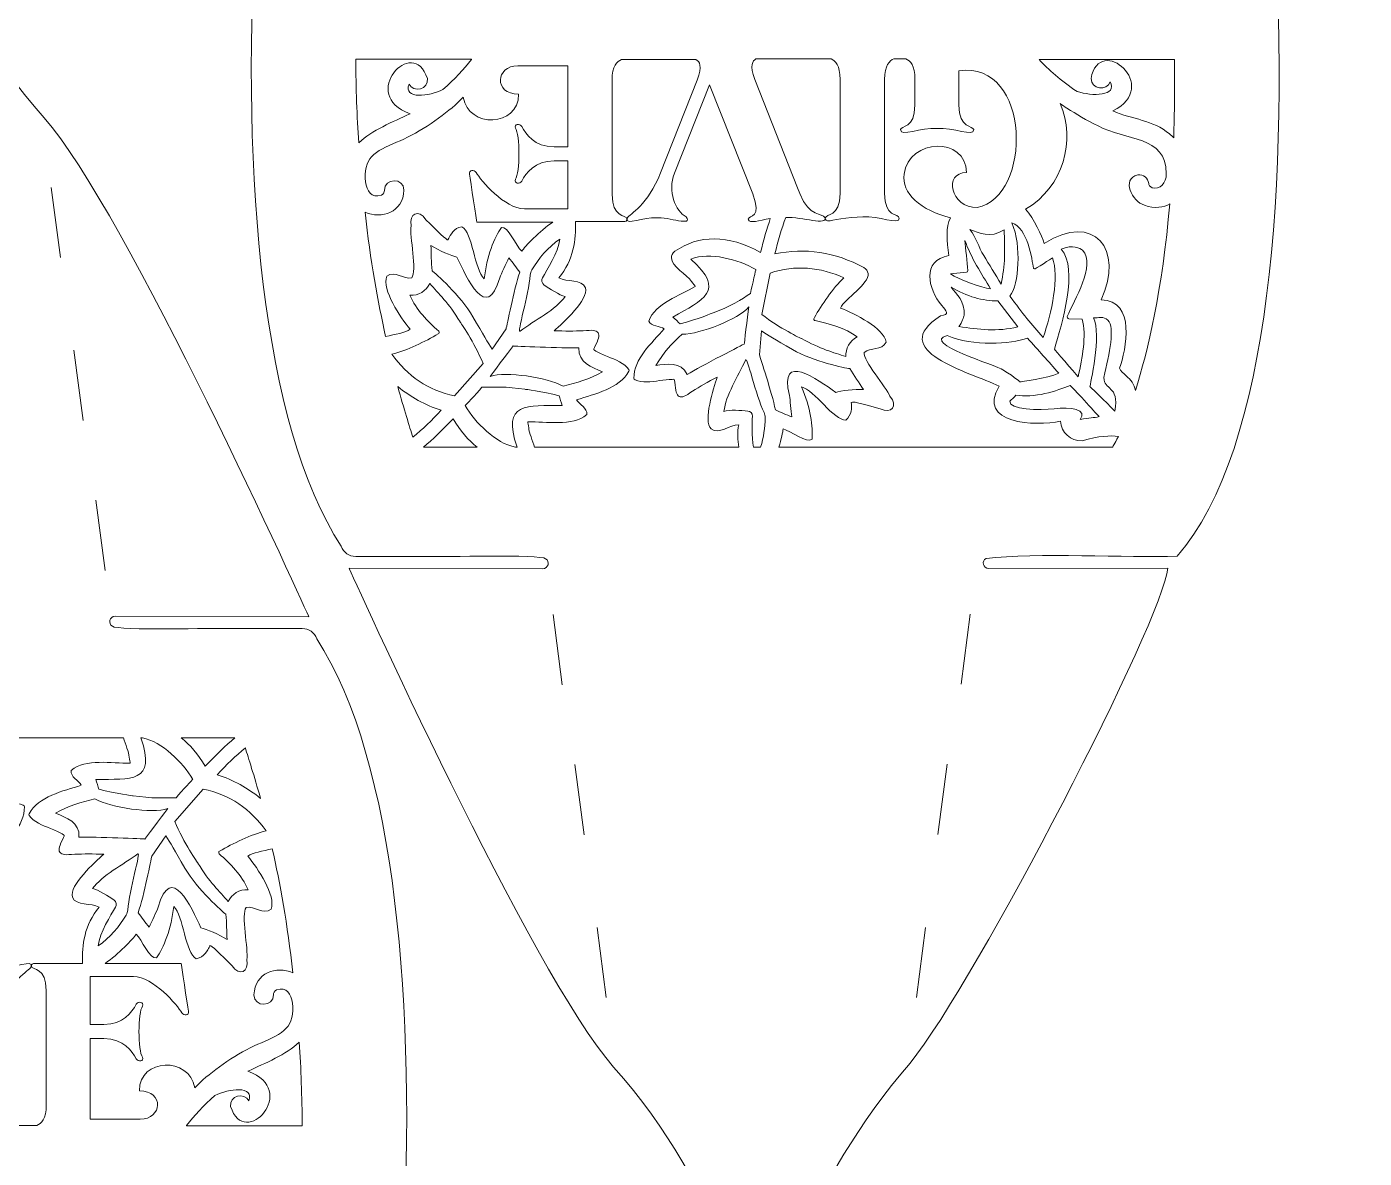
# Model space of a CAD drawing. Header units: inches. Extents: x -0.2 to 23, y 0 to 27.3.
# Drawn here: x 5.403 to 10.169, y 11.992 to 16.024 of the extents above; entities that cross this region are included whole.
import ezdxf

# ---------------------------------------------------------------- set-up
doc = ezdxf.new("R2010")
doc.units = ezdxf.units.IN
doc.header["$MEASUREMENT"] = 0
doc.layers.add('Paper Pumpkin Give Thanks', color=7, linetype='Continuous', lineweight=0)

msp = doc.modelspace()

# ---------------------------------------------------------------- linework, layer by layer
at = {"layer": 'Paper Pumpkin Give Thanks'}
for points, knots in [([(6.5236, 14.1722), (6.5319, 14.15), (6.5514, 14.1361), (6.575, 14.1361), (6.575, 14.1361), (6.8444, 14.1361), (6.8444, 14.1361), (6.8708, 14.1333), (7.2389, 14.1444), (7.2514, 14.1278), (7.2694, 14.1194), (7.2611, 14.0917), (7.2417, 14.0917), (7.2417, 14.0917), (6.5514, 14.0944), (6.5514, 14.0944), (6.5514, 14.0944), (7.2042, 12.6444), (7.4944, 12.3167), (7.8931, 11.8694), (7.9708, 11.3875), (8.0083, 11.3875), (8.0444, 11.3875), (8.1806, 11.9097), (8.5514, 12.3306), (8.7944, 12.6361), (9.4514, 13.9097), (9.4694, 14.0944), (9.4694, 14.0944), (8.8306, 14.0931), (8.8306, 14.0931), (8.8111, 14.0931), (8.8042, 14.1208), (8.8222, 14.1292), (8.9972, 14.15), (9.3278, 14.1306), (9.5028, 14.1375), (10.1694, 14.8944), (9.775, 17.9736), (9.4528, 18.5153), (9.4361, 18.5486), (9.4028, 18.5708), (9.3667, 18.5708), (9.3667, 18.5708), (8.8111, 18.5708), (8.8111, 18.5708), (8.7861, 18.5708), (8.7722, 18.5833), (8.7639, 18.6), (8.7542, 18.6236), (9.0375, 18.6139), (9.0389, 18.6375), (9.0292, 18.7806), (9.0903, 19.1625), (8.8667, 19.1583), (8.8667, 19.1583), (7.2208, 19.1583), (7.2208, 19.1583), (6.9806, 19.1597), (7.0597, 18.7903), (7.0444, 18.6264), (7.0444, 18.6153), (7.3194, 18.6042), (7.3139, 18.5958), (7.3042, 18.5806), (7.2875, 18.5694), (7.2681, 18.5694), (7.2681, 18.5694), (6.7111, 18.5694), (6.7111, 18.5694), (6.6681, 18.5694), (6.6278, 18.5431), (6.6111, 18.5014), (6.2431, 17.7097), (5.9556, 15.0444), (6.5236, 14.1722)], [0, 0, 0, 0, 1, 1, 1, 2, 2, 2, 3, 3, 3, 4, 4, 4, 5, 5, 5, 6, 6, 6, 7, 7, 7, 8, 8, 8, 9, 9, 9, 10, 10, 10, 11, 11, 11, 12, 12, 12, 13, 13, 13, 14, 14, 14, 15, 15, 15, 16, 16, 16, 17, 17, 17, 18, 18, 18, 19, 19, 19, 20, 20, 20, 21, 21, 21, 22, 22, 22, 23, 23, 23, 24, 24, 24, 25, 25, 25, 25]), ([(6.4361, 13.8431), (6.4278, 13.8653), (6.4083, 13.8792), (6.3847, 13.8792), (6.3847, 13.8792), (6.1153, 13.8792), (6.1153, 13.8792), (6.0889, 13.8819), (5.7208, 13.8708), (5.7083, 13.8875), (5.6903, 13.8958), (5.6986, 13.9236), (5.7181, 13.9236), (5.7181, 13.9236), (6.4083, 13.9208), (6.4083, 13.9208), (6.4083, 13.9208), (5.7556, 15.3708), (5.4653, 15.6986), (5.0667, 16.1458), (4.9889, 16.6278), (4.9514, 16.6278), (4.9153, 16.6278), (4.7792, 16.1056), (4.4083, 15.6847), (4.1653, 15.3792), (3.5083, 14.1056), (3.4903, 13.9208), (3.4903, 13.9208), (4.1292, 13.9222), (4.1292, 13.9222), (4.1486, 13.9222), (4.1556, 13.8944), (4.1375, 13.8861), (3.9625, 13.8653), (3.6319, 13.8847), (3.4569, 13.8778), (2.7903, 13.1208), (3.1847, 10.0417), (3.5069, 9.5), (3.5236, 9.4667), (3.5569, 9.4444), (3.5931, 9.4444), (3.5931, 9.4444), (4.1486, 9.4444), (4.1486, 9.4444), (4.1736, 9.4444), (4.1875, 9.4319), (4.1958, 9.4153), (4.2056, 9.3917), (3.9222, 9.4014), (3.9208, 9.3778), (3.9306, 9.2347), (3.8694, 8.8528), (4.0931, 8.8569), (4.0931, 8.8569), (5.7375, 8.8569), (5.7375, 8.8569), (5.9778, 8.8556), (5.8986, 9.225), (5.9139, 9.3889), (5.9139, 9.4), (5.6389, 9.4111), (5.6444, 9.4194), (5.6542, 9.4347), (5.6708, 9.4458), (5.6903, 9.4458), (5.6903, 9.4458), (6.25, 9.4458), (6.25, 9.4458), (6.2931, 9.4458), (6.3333, 9.4722), (6.35, 9.5139), (6.7167, 10.3056), (7.0042, 12.9708), (6.4361, 13.8431)], [0, 0, 0, 0, 1, 1, 1, 2, 2, 2, 3, 3, 3, 4, 4, 4, 5, 5, 5, 6, 6, 6, 7, 7, 7, 8, 8, 8, 9, 9, 9, 10, 10, 10, 11, 11, 11, 12, 12, 12, 13, 13, 13, 14, 14, 14, 15, 15, 15, 16, 16, 16, 17, 17, 17, 18, 18, 18, 19, 19, 19, 20, 20, 20, 21, 21, 21, 22, 22, 22, 23, 23, 23, 24, 24, 24, 25, 25, 25, 25]), ([(6.9875, 15.9069), (6.9611, 15.8736), (6.9278, 15.8361), (6.8861, 15.8), (6.8375, 15.775), (6.7444, 15.7639), (6.7653, 15.8194), (6.7806, 15.7861), (6.8361, 15.8014), (6.8306, 15.8389), (6.7806, 15.9972), (6.5819, 15.7778), (6.7694, 15.7139), (6.7056, 15.6833), (6.6333, 15.6556), (6.5861, 15.6097), (6.5792, 15.7042), (6.5764, 15.8042), (6.575, 15.9083), (6.575, 15.9083), (6.9875, 15.9083), (6.9875, 15.9083), (6.9875, 15.9083), (6.9875, 15.9069), (6.9875, 15.9069)], [0, 0, 0, 0, 1, 1, 1, 2, 2, 2, 3, 3, 3, 4, 4, 4, 5, 5, 5, 6, 6, 6, 7, 7, 7, 8, 8, 8, 8]), ([(9.4931, 15.9069), (9.4944, 15.8083), (9.4931, 15.7153), (9.4903, 15.6278), (9.4861, 15.6333), (9.4806, 15.6375), (9.475, 15.6417), (9.4167, 15.6917), (9.3431, 15.6931), (9.2736, 15.7236), (9.45, 15.8111), (9.225, 16.0028), (9.1958, 15.8389), (9.1958, 15.8014), (9.2528, 15.7931), (9.2639, 15.8278), (9.2917, 15.7764), (9.1986, 15.775), (9.1458, 15.7931), (9.0875, 15.8319), (9.0431, 15.8708), (9.0111, 15.9069), (9.0111, 15.9069), (9.4931, 15.9069), (9.4931, 15.9069), (9.4931, 15.9069), (9.4931, 15.9069), (9.4931, 15.9069)], [0, 0, 0, 0, 1, 1, 1, 2, 2, 2, 3, 3, 3, 4, 4, 4, 5, 5, 5, 6, 6, 6, 7, 7, 7, 8, 8, 8, 9, 9, 9, 9]), ([(6.6083, 15.3625), (6.6667, 15.3375), (6.7444, 15.3611), (6.7472, 15.4417), (6.7472, 15.4861), (6.6764, 15.4861), (6.6778, 15.4403), (6.6778, 15.4361), (6.6736, 15.4278), (6.6667, 15.4236), (6.5958, 15.4), (6.5972, 15.5292), (6.6319, 15.5597), (6.6528, 15.5833), (6.6833, 15.5958), (6.7208, 15.6125), (6.7875, 15.6375), (6.875, 15.6958), (6.9292, 15.7444), (6.9389, 15.7542), (6.9486, 15.7625), (6.9583, 15.7722), (6.9764, 15.6611), (7.1556, 15.6653), (7.1556, 15.7833), (7.0653, 15.7833), (7.0736, 15.8847), (7.1528, 15.8847), (7.1528, 15.8847), (7.3306, 15.8847), (7.3306, 15.8847), (7.3306, 15.8847), (7.3306, 15.5958), (7.3306, 15.5958), (7.3306, 15.5958), (7.2819, 15.5958), (7.2819, 15.5958), (7.2111, 15.5958), (7.1819, 15.6417), (7.1667, 15.6681), (7.1597, 15.6806), (7.1389, 15.6764), (7.1444, 15.6625), (7.1611, 15.6403), (7.1611, 15.5014), (7.1444, 15.4806), (7.1375, 15.4639), (7.1611, 15.4625), (7.1667, 15.4736), (7.1833, 15.5014), (7.2125, 15.5458), (7.2819, 15.5458), (7.2819, 15.5458), (7.3306, 15.5458), (7.3306, 15.5458), (7.3306, 15.5458), (7.3306, 15.375), (7.3306, 15.375), (7.3306, 15.375), (7.1764, 15.375), (7.1764, 15.375), (7.1056, 15.375), (7.0208, 15.4764), (7.0042, 15.5042), (6.9972, 15.5167), (6.9778, 15.5125), (6.9806, 15.4986), (6.9847, 15.4736), (7.0069, 15.3278), (7.0069, 15.3278), (7.0069, 15.3278), (7.2778, 15.3278), (7.2778, 15.3278), (7.2306, 15.2958), (7.1778, 15.2403), (7.1667, 15.2236), (7.1472, 15.2417), (7.1181, 15.3153), (7.0944, 15.3083), (7.0694, 15.2736), (7.0417, 15.2042), (7.0333, 15.125), (6.9972, 15.1583), (6.9931, 15.2903), (6.9528, 15.3111), (6.925, 15.3069), (6.9111, 15.2792), (6.9069, 15.2708), (6.9056, 15.2681), (6.9042, 15.2653), (6.9042, 15.2639), (6.9, 15.2625), (6.8667, 15.2944), (6.825, 15.3361), (6.8, 15.375), (6.7639, 15.3583), (6.7722, 15.3139), (6.7667, 15.2792), (6.7944, 15.1514), (6.775, 15.1292), (6.7458, 15.1208), (6.7153, 15.1569), (6.6861, 15.1347), (6.6681, 15.0861), (6.7333, 14.9889), (6.7694, 14.9458), (6.7528, 14.9333), (6.7153, 14.9278), (6.6819, 14.9194), (6.6542, 15.0431), (6.6278, 15.1903), (6.6083, 15.3625)], [0, 0, 0, 0, 1, 1, 1, 2, 2, 2, 3, 3, 3, 4, 4, 4, 5, 5, 5, 6, 6, 6, 7, 7, 7, 8, 8, 8, 9, 9, 9, 10, 10, 10, 11, 11, 11, 12, 12, 12, 13, 13, 13, 14, 14, 14, 15, 15, 15, 16, 16, 16, 17, 17, 17, 18, 18, 18, 19, 19, 19, 20, 20, 20, 21, 21, 21, 22, 22, 22, 23, 23, 23, 24, 24, 24, 25, 25, 25, 26, 26, 26, 27, 27, 27, 28, 28, 28, 29, 29, 29, 30, 30, 30, 31, 31, 31, 32, 32, 32, 33, 33, 33, 34, 34, 34, 35, 35, 35, 36, 36, 36, 37, 37, 37, 37]), ([(7.9403, 14.525), (7.9403, 14.525), (7.2125, 14.525), (7.2125, 14.525), (7.2056, 14.55), (7.1931, 14.5764), (7.1917, 14.5944), (7.1903, 14.6028), (7.1875, 14.6139), (7.1889, 14.6153), (7.2528, 14.6181), (7.3472, 14.5972), (7.3986, 14.6417), (7.4014, 14.6653), (7.3722, 14.6764), (7.3625, 14.6944), (7.4278, 14.7153), (7.5153, 14.7347), (7.5486, 14.7958), (7.55, 14.7986), (7.55, 14.8), (7.5486, 14.8028), (7.5319, 14.825), (7.5014, 14.8375), (7.4722, 14.8486), (7.4569, 14.8542), (7.4431, 14.8611), (7.4306, 14.8681), (7.4222, 14.8722), (7.4222, 14.8722), (7.4264, 14.8806), (7.4403, 14.9097), (7.4458, 14.9236), (7.4389, 14.9333), (7.4319, 14.9431), (7.4181, 14.9431), (7.3861, 14.9403), (7.3542, 14.9389), (7.3208, 14.9389), (7.2819, 14.9403), (7.3153, 14.9694), (7.4056, 15.0514), (7.3944, 15.0931), (7.3806, 15.1264), (7.3278, 15.1125), (7.2986, 15.1292), (7.3528, 15.1917), (7.3597, 15.2667), (7.3583, 15.3264), (7.3583, 15.3278), (7.3583, 15.3278), (7.3583, 15.3292), (7.3583, 15.3292), (7.5306, 15.3292), (7.5306, 15.3292), (7.5361, 15.3292), (7.5431, 15.3319), (7.5417, 15.3389), (7.5389, 15.3556), (7.4889, 15.3417), (7.4889, 15.4264), (7.4889, 15.4264), (7.4889, 15.8333), (7.4889, 15.8333), (7.4889, 15.8833), (7.5069, 15.9), (7.5222, 15.9069), (7.5222, 15.9069), (7.7875, 15.9069), (7.7875, 15.9069), (7.8, 15.9), (7.8125, 15.8847), (7.7917, 15.8333), (7.7917, 15.8333), (7.6611, 15.5028), (7.6611, 15.5028), (7.6167, 15.3875), (7.5514, 15.3569), (7.5431, 15.3417), (7.5333, 15.3125), (7.6056, 15.3472), (7.6458, 15.3431), (7.6903, 15.3458), (7.7792, 15.3111), (7.7528, 15.3458), (7.7139, 15.3681), (7.6861, 15.4375), (7.7111, 15.5014), (7.7111, 15.5014), (7.8361, 15.8167), (7.8361, 15.8167), (7.8361, 15.8167), (7.9903, 15.4278), (7.9903, 15.4278), (8.0236, 15.3417), (7.9778, 15.3528), (7.9736, 15.3375), (7.9792, 15.3208), (8.0111, 15.3333), (8.0528, 15.3403), (8.0403, 15.3042), (8.0292, 15.2639), (8.0181, 15.2194), (7.9014, 15.2847), (7.7972, 15.2819), (7.7125, 15.2236), (7.7042, 15.2167), (7.7, 15.2083), (7.7, 15.2), (7.7, 15.1694), (7.7569, 15.1403), (7.7722, 15.1153), (7.7778, 15.1083), (7.7847, 15.1014), (7.7847, 15.0986), (7.7319, 15.0653), (7.6417, 15.0375), (7.6194, 14.975), (7.6292, 14.9542), (7.6583, 14.9583), (7.675, 14.9472), (7.6306, 14.8972), (7.5653, 14.8389), (7.5667, 14.7708), (7.5667, 14.7681), (7.5681, 14.7667), (7.5708, 14.7653), (7.5958, 14.7542), (7.6278, 14.7583), (7.6583, 14.7625), (7.6736, 14.7653), (7.6889, 14.7667), (7.7028, 14.7667), (7.7111, 14.7681), (7.7111, 14.7681), (7.7125, 14.7569), (7.7153, 14.7264), (7.7181, 14.7111), (7.7278, 14.7056), (7.7375, 14.7014), (7.75, 14.7069), (7.775, 14.725), (7.8014, 14.7417), (7.8306, 14.7583), (7.8639, 14.775), (7.85, 14.7347), (7.8125, 14.6194), (7.8417, 14.5903), (7.8694, 14.5681), (7.9083, 14.6069), (7.9403, 14.6056), (7.9347, 14.5778), (7.9361, 14.55), (7.9403, 14.525)], [0, 0, 0, 0, 1, 1, 1, 2, 2, 2, 3, 3, 3, 4, 4, 4, 5, 5, 5, 6, 6, 6, 7, 7, 7, 8, 8, 8, 9, 9, 9, 10, 10, 10, 11, 11, 11, 12, 12, 12, 13, 13, 13, 14, 14, 14, 15, 15, 15, 16, 16, 16, 17, 17, 17, 18, 18, 18, 19, 19, 19, 20, 20, 20, 21, 21, 21, 22, 22, 22, 23, 23, 23, 24, 24, 24, 25, 25, 25, 26, 26, 26, 27, 27, 27, 28, 28, 28, 29, 29, 29, 30, 30, 30, 31, 31, 31, 32, 32, 32, 33, 33, 33, 34, 34, 34, 35, 35, 35, 36, 36, 36, 37, 37, 37, 38, 38, 38, 39, 39, 39, 40, 40, 40, 41, 41, 41, 42, 42, 42, 43, 43, 43, 44, 44, 44, 45, 45, 45, 46, 46, 46, 47, 47, 47, 48, 48, 48, 49, 49, 49, 50, 50, 50, 51, 51, 51, 51]), ([(9.2722, 14.525), (9.2722, 14.525), (8.0833, 14.525), (8.0833, 14.525), (8.0917, 14.5542), (8.0972, 14.5806), (8.0986, 14.5903), (8.1236, 14.5847), (8.1847, 14.5361), (8.2014, 14.5542), (8.2056, 14.5958), (8.1958, 14.6681), (8.1639, 14.7403), (8.2097, 14.7292), (8.2792, 14.6194), (8.3222, 14.6222), (8.3431, 14.6389), (8.3431, 14.6694), (8.3417, 14.6792), (8.3333, 14.6972), (8.3861, 14.6764), (8.4444, 14.6625), (8.4847, 14.6417), (8.5083, 14.6736), (8.4792, 14.7069), (8.4667, 14.7389), (8.3819, 14.8347), (8.3875, 14.8625), (8.4083, 14.8833), (8.4514, 14.8681), (8.4653, 14.9), (8.4569, 14.95), (8.3542, 15.0014), (8.3028, 15.0208), (8.3181, 15.0556), (8.4056, 15.1069), (8.4014, 15.1444), (8.4, 15.1528), (8.3944, 15.1597), (8.3861, 15.1653), (8.2847, 15.2208), (8.175, 15.2375), (8.0694, 15.2139), (8.0792, 15.2597), (8.0931, 15.3042), (8.1083, 15.3444), (8.1653, 15.3458), (8.2597, 15.3139), (8.2472, 15.3444), (8.2389, 15.3597), (8.1917, 15.3431), (8.1583, 15.4292), (8.1583, 15.4292), (8.15, 15.45), (8.15, 15.45), (8.15, 15.45), (8.15, 15.45), (8.15, 15.45), (8.15, 15.45), (8.15, 15.45), (8.15, 15.45), (8.15, 15.45), (7.9972, 15.8361), (7.9972, 15.8361), (7.9778, 15.8861), (7.9903, 15.9014), (8.0014, 15.9097), (8.0014, 15.9097), (8.2694, 15.9097), (8.2694, 15.9097), (8.2847, 15.9014), (8.3014, 15.8861), (8.3014, 15.8361), (8.3014, 15.8361), (8.3014, 15.4292), (8.3014, 15.4292), (8.3014, 15.3444), (8.2514, 15.3583), (8.2486, 15.3417), (8.2486, 15.3347), (8.2542, 15.3319), (8.2611, 15.3319), (8.2681, 15.3319), (8.3292, 15.3458), (8.3819, 15.3458), (8.4389, 15.35), (8.5125, 15.3167), (8.5125, 15.3417), (8.5097, 15.3583), (8.4597, 15.3444), (8.4597, 15.4292), (8.4597, 15.4292), (8.4597, 15.8361), (8.4597, 15.8361), (8.4597, 15.8861), (8.4778, 15.9028), (8.4931, 15.9097), (8.4931, 15.9097), (8.5361, 15.9097), (8.5361, 15.9097), (8.5514, 15.9014), (8.5681, 15.8861), (8.5681, 15.8361), (8.5681, 15.8361), (8.5681, 15.7444), (8.5681, 15.7444), (8.5681, 15.6597), (8.5181, 15.6722), (8.5167, 15.6569), (8.5167, 15.6306), (8.5903, 15.6653), (8.6472, 15.6611), (8.7042, 15.6653), (8.7778, 15.6306), (8.7778, 15.6569), (8.775, 15.6722), (8.7264, 15.6597), (8.725, 15.7444), (8.725, 15.7444), (8.725, 15.8667), (8.725, 15.8667), (8.9847, 15.9028), (8.9861, 15.4167), (8.7903, 15.3792), (8.6944, 15.3792), (8.6694, 15.5042), (8.7514, 15.5042), (8.7514, 15.6333), (8.5472, 15.6278), (8.5292, 15.4986), (8.5194, 15.4306), (8.5903, 15.3681), (8.6944, 15.3431), (8.6778, 15.3111), (8.6819, 15.2583), (8.6889, 15.2083), (8.5917, 15.1903), (8.6139, 15.0903), (8.6639, 15.0306), (8.6792, 15.0097), (8.6944, 14.9986), (8.6597, 14.9931), (8.4625, 14.8694), (8.7639, 14.7931), (8.8681, 14.7431), (8.7875, 14.6083), (8.9972, 14.5986), (9.0875, 14.6181), (9.0875, 14.5778), (9.1236, 14.5472), (9.1639, 14.5486), (9.2236, 14.5653), (9.2639, 14.5681), (9.2931, 14.5639), (9.2792, 14.5361), (9.2722, 14.525), (9.2722, 14.525)], [0, 0, 0, 0, 1, 1, 1, 2, 2, 2, 3, 3, 3, 4, 4, 4, 5, 5, 5, 6, 6, 6, 7, 7, 7, 8, 8, 8, 9, 9, 9, 10, 10, 10, 11, 11, 11, 12, 12, 12, 13, 13, 13, 14, 14, 14, 15, 15, 15, 16, 16, 16, 17, 17, 17, 18, 18, 18, 19, 19, 19, 20, 20, 20, 21, 21, 21, 22, 22, 22, 23, 23, 23, 24, 24, 24, 25, 25, 25, 26, 26, 26, 27, 27, 27, 28, 28, 28, 29, 29, 29, 30, 30, 30, 31, 31, 31, 32, 32, 32, 33, 33, 33, 34, 34, 34, 35, 35, 35, 36, 36, 36, 37, 37, 37, 38, 38, 38, 39, 39, 39, 40, 40, 40, 41, 41, 41, 42, 42, 42, 43, 43, 43, 44, 44, 44, 45, 45, 45, 46, 46, 46, 47, 47, 47, 48, 48, 48, 49, 49, 49, 50, 50, 50, 51, 51, 51, 52, 52, 52, 52]), ([(9.3542, 14.7278), (9.3486, 14.7486), (9.3389, 14.7667), (9.3208, 14.7792), (9.3111, 14.7889), (9.3014, 14.7972), (9.2972, 14.8069), (9.3208, 14.8722), (9.3569, 15.05), (9.2319, 15.05), (9.3153, 15.2319), (9.2056, 15.3639), (9.0292, 15.2514), (9.0194, 15.2792), (8.9931, 15.3389), (8.9625, 15.3736), (9.0986, 15.4528), (9.1417, 15.6194), (9.0861, 15.75), (9.0944, 15.7444), (9.1014, 15.7389), (9.1097, 15.7333), (9.1431, 15.7125), (9.1792, 15.6903), (9.2208, 15.6708), (9.3167, 15.6167), (9.4653, 15.6375), (9.4639, 15.5), (9.4653, 15.4667), (9.4403, 15.4417), (9.4139, 15.45), (9.4056, 15.4528), (9.4014, 15.4597), (9.4014, 15.4653), (9.3986, 15.4847), (9.3819, 15.4972), (9.3625, 15.4958), (9.3014, 15.4806), (9.3431, 15.4014), (9.3861, 15.3875), (9.4236, 15.375), (9.4542, 15.3792), (9.4764, 15.3931), (9.45, 15.0861), (9.3986, 14.8681), (9.3542, 14.7278)], [0, 0, 0, 0, 1, 1, 1, 2, 2, 2, 3, 3, 3, 4, 4, 4, 5, 5, 5, 6, 6, 6, 7, 7, 7, 8, 8, 8, 9, 9, 9, 10, 10, 10, 11, 11, 11, 12, 12, 12, 13, 13, 13, 14, 14, 14, 15, 15, 15, 15]), ([(5.5236, 15.2014), (5.5236, 15.2014), (5.4903, 15.4514), (5.4903, 15.4514), (5.4903, 15.4514), (5.5236, 15.2014), (5.5236, 15.2014)], [0, 0, 0, 0, 1, 1, 1, 2, 2, 2, 2]), ([(8.875, 15.1069), (8.8556, 15.1389), (8.8319, 15.1778), (8.8139, 15.2083), (8.7944, 15.2375), (8.7861, 15.275), (8.7639, 15.3014), (8.7972, 15.2903), (8.8347, 15.2667), (8.8861, 15.3), (8.8889, 15.2333), (8.8903, 15.1708), (8.875, 15.1069)], [0, 0, 0, 0, 1, 1, 1, 2, 2, 2, 3, 3, 3, 4, 4, 4, 4]), ([(9.025, 14.9167), (8.9833, 14.9639), (8.9514, 15.0014), (8.9069, 15.0639), (8.9389, 15.1069), (8.9486, 15.2403), (8.9139, 15.325), (8.9694, 15.3083), (8.9861, 15.1917), (8.9903, 15.1639), (8.9917, 15.1625), (8.9931, 15.1611), (8.9944, 15.1611), (8.9944, 15.1569), (9.0569, 15.2), (9.0583, 15.2), (9.0833, 15.1361), (9.0556, 15.0014), (9.025, 14.9167)], [0, 0, 0, 0, 1, 1, 1, 2, 2, 2, 3, 3, 3, 4, 4, 4, 5, 5, 5, 6, 6, 6, 6]), ([(7.2458, 15.1042), (7.2653, 15.0903), (7.3014, 15.0667), (7.3222, 15.0625), (7.2889, 15.0153), (7.2125, 14.9778), (7.1611, 14.9389), (7.1486, 14.9292), (7.1917, 15.0681), (7.1972, 15.1389), (7.1972, 15.1458), (7.2, 15.1514), (7.2028, 15.1569), (7.2278, 15.1972), (7.2597, 15.2389), (7.3028, 15.2667), (7.2958, 15.2194), (7.2583, 15.1569), (7.2403, 15.1292), (7.2361, 15.1208), (7.2389, 15.1097), (7.2458, 15.1042)], [0, 0, 0, 0, 1, 1, 1, 2, 2, 2, 3, 3, 3, 4, 4, 4, 5, 5, 5, 6, 6, 6, 7, 7, 7, 7]), ([(8.7458, 15.2625), (8.7681, 15.2014), (8.8056, 15.1417), (8.8375, 15.0903), (8.8056, 15.0931), (8.7264, 15.1222), (8.6944, 15.1431), (8.6944, 15.1431), (8.7514, 15.1486), (8.7514, 15.1486), (8.7542, 15.1486), (8.7569, 15.1514), (8.7569, 15.1556), (8.7542, 15.1847), (8.7486, 15.2333), (8.7458, 15.2625)], [0, 0, 0, 0, 1, 1, 1, 2, 2, 2, 3, 3, 3, 4, 4, 4, 5, 5, 5, 5]), ([(6.9931, 14.9903), (6.9486, 15.0667), (6.8597, 15.1444), (6.8472, 15.1542), (6.8444, 15.1847), (6.8444, 15.2153), (6.8431, 15.2444), (6.8694, 15.2264), (6.9181, 15.2069), (6.9361, 15.2028), (6.9708, 15.1292), (7.0417, 14.9667), (7.0889, 15.1292), (7.0944, 15.1444), (7.1111, 15.1792), (7.1208, 15.2), (7.1347, 15.1833), (7.1472, 15.1653), (7.1597, 15.1486), (7.1389, 15.0875), (7.1139, 14.9583), (7.1111, 14.9472), (7.1111, 14.9472), (7.0611, 14.875), (7.0611, 14.875), (7.0458, 14.8986), (7.0306, 14.925), (6.9931, 14.9903)], [0, 0, 0, 0, 1, 1, 1, 2, 2, 2, 3, 3, 3, 4, 4, 4, 5, 5, 5, 6, 6, 6, 7, 7, 7, 8, 8, 8, 9, 9, 9, 9]), ([(7.8486, 15.0042), (7.8486, 15.0042), (7.7931, 14.9806), (7.7319, 14.9653), (7.725, 14.9708), (7.7139, 14.9819), (7.7056, 14.9889), (7.8125, 15.0514), (7.8972, 15.0806), (7.7694, 15.1958), (7.8375, 15.2222), (7.9389, 15.1944), (8.0014, 15.1583), (8.0014, 15.1583), (7.9889, 15.1069), (7.9819, 15.0736), (7.9528, 15.0528), (7.9083, 15.025), (7.8486, 15.0042)], [0, 0, 0, 0, 1, 1, 1, 2, 2, 2, 3, 3, 3, 4, 4, 4, 5, 5, 5, 6, 6, 6, 6]), ([(9.0889, 15.2306), (9.1306, 15.25), (9.1569, 15.2333), (9.1653, 15.2278), (9.2153, 15.1722), (9.1347, 15.0514), (9.1111, 14.9917), (9.1097, 14.9875), (9.1125, 14.9833), (9.1167, 14.9833), (9.1167, 14.9833), (9.1639, 14.9819), (9.1639, 14.9819), (9.1806, 14.9222), (9.1639, 14.8444), (9.15, 14.7764), (9.1361, 14.7917), (9.0653, 14.875), (9.0653, 14.875), (9.0917, 14.9611), (9.1528, 15.1625), (9.0889, 15.2306)], [0, 0, 0, 0, 1, 1, 1, 2, 2, 2, 3, 3, 3, 4, 4, 4, 5, 5, 5, 6, 6, 6, 7, 7, 7, 7]), ([(8.2125, 14.9764), (8.2625, 14.9653), (8.3181, 14.9514), (8.3625, 14.9181), (8.3347, 14.9056), (8.3208, 14.875), (8.3222, 14.8486), (8.2778, 14.8625), (8.2319, 14.875), (8.1639, 14.9125), (8.1625, 14.9125), (8.0847, 14.95), (8.0222, 14.9986), (8.0222, 14.9986), (8.0528, 15.1458), (8.0528, 15.1458), (8.1403, 15.1764), (8.2319, 15.1667), (8.3153, 15.1292), (8.275, 15.0917), (8.2361, 15.0319), (8.2097, 14.9875), (8.2056, 14.9819), (8.2083, 14.9764), (8.2125, 14.9764)], [0, 0, 0, 0, 1, 1, 1, 2, 2, 2, 3, 3, 3, 4, 4, 4, 5, 5, 5, 6, 6, 6, 7, 7, 7, 8, 8, 8, 8]), ([(6.8694, 14.9292), (6.8736, 14.9306), (6.8736, 14.9361), (6.8708, 14.9389), (6.8319, 14.9736), (6.7903, 15.0153), (6.7681, 15.0667), (6.7986, 15.0639), (6.8264, 15.0833), (6.8389, 15.1083), (6.8708, 15.0736), (6.9056, 15.0389), (6.9472, 14.9722), (6.9472, 14.9708), (6.9986, 14.8986), (7.0292, 14.8236), (7.0292, 14.8236), (6.9278, 14.7083), (6.9278, 14.7083), (6.8347, 14.7264), (6.7583, 14.7806), (6.7042, 14.8569), (6.7583, 14.8694), (6.8236, 14.9028), (6.8694, 14.9292)], [0, 0, 0, 0, 1, 1, 1, 2, 2, 2, 3, 3, 3, 4, 4, 4, 5, 5, 5, 6, 6, 6, 7, 7, 7, 8, 8, 8, 8]), ([(8.6972, 15.0958), (8.7528, 15.0625), (8.8097, 15.0458), (8.8639, 15.0472), (8.8639, 15.0472), (8.9347, 14.9542), (8.9347, 14.9542), (8.8611, 14.9361), (8.7958, 14.9444), (8.725, 14.9556), (8.7375, 14.9722), (8.7417, 14.9889), (8.7431, 14.9944), (8.7472, 15.0472), (8.7167, 15.0694), (8.6972, 15.0958)], [0, 0, 0, 0, 1, 1, 1, 2, 2, 2, 3, 3, 3, 4, 4, 4, 5, 5, 5, 5]), ([(7.9764, 15.025), (7.9708, 14.9875), (7.9597, 14.8931), (7.9597, 14.8931), (7.9597, 14.8931), (7.8042, 14.8139), (7.7569, 14.7847), (7.7347, 14.8319), (7.6833, 14.8222), (7.6444, 14.8167), (7.6722, 14.8625), (7.7014, 14.8958), (7.7389, 14.9278), (7.8056, 14.9292), (7.9361, 14.9806), (7.9764, 15.025)], [0, 0, 0, 0, 1, 1, 1, 2, 2, 2, 3, 3, 3, 4, 4, 4, 5, 5, 5, 5]), ([(9.2042, 14.9861), (9.2208, 14.9861), (9.2417, 14.9931), (9.2556, 14.9778), (9.2819, 14.9528), (9.2611, 14.8597), (9.2417, 14.7736), (9.2403, 14.7264), (9.2972, 14.7486), (9.2806, 14.6542), (9.2778, 14.6583), (9.2, 14.7347), (9.1917, 14.7417), (9.1917, 14.7417), (9.2347, 14.9292), (9.2042, 14.9861)], [0, 0, 0, 0, 1, 1, 1, 2, 2, 2, 3, 3, 3, 4, 4, 4, 5, 5, 5, 5]), ([(8.0139, 14.8542), (8.0139, 14.8542), (8.0208, 14.9403), (8.0208, 14.9403), (8.0431, 14.925), (8.0681, 14.9111), (8.1319, 14.8736), (8.2069, 14.8306), (8.3194, 14.8069), (8.3361, 14.8056), (8.3528, 14.7806), (8.3681, 14.7542), (8.3847, 14.7306), (8.3542, 14.7333), (8.3028, 14.7264), (8.2861, 14.7208), (8.2208, 14.7667), (8.0819, 14.8694), (8.1208, 14.7097), (8.1236, 14.6931), (8.1264, 14.6569), (8.1292, 14.6333), (8.1097, 14.6403), (8.0903, 14.65), (8.0708, 14.6583), (8.0583, 14.7208), (8.0167, 14.8431), (8.0139, 14.8542)], [0, 0, 0, 0, 1, 1, 1, 2, 2, 2, 3, 3, 3, 4, 4, 4, 5, 5, 5, 6, 6, 6, 7, 7, 7, 8, 8, 8, 9, 9, 9, 9]), ([(8.9694, 14.9139), (9.0069, 14.8708), (9.0444, 14.8319), (9.0806, 14.7889), (9.0389, 14.7708), (8.9444, 14.7583), (8.9417, 14.7583), (8.9417, 14.7583), (8.9306, 14.7708), (8.8819, 14.8014), (8.8611, 14.8167), (8.5861, 14.8972), (8.6833, 14.9236), (8.775, 14.8833), (8.9083, 14.8931), (8.9694, 14.9139)], [0, 0, 0, 0, 1, 1, 1, 2, 2, 2, 3, 3, 3, 4, 4, 4, 5, 5, 5, 5]), ([(7.4542, 14.7944), (7.4069, 14.7667), (7.3639, 14.7542), (7.3139, 14.7431), (7.2556, 14.775), (7.1125, 14.7958), (7.0542, 14.7778), (7.0778, 14.8083), (7.1361, 14.8861), (7.1361, 14.8861), (7.1361, 14.8861), (7.3139, 14.8778), (7.3708, 14.8792), (7.3667, 14.8264), (7.4181, 14.8097), (7.4542, 14.7944)], [0, 0, 0, 0, 1, 1, 1, 2, 2, 2, 3, 3, 3, 4, 4, 4, 5, 5, 5, 5]), ([(5.5708, 14.8708), (5.5708, 14.8708), (5.6042, 14.6208), (5.6042, 14.6208), (5.6042, 14.6208), (5.5708, 14.8708), (5.5708, 14.8708)], [0, 0, 0, 0, 1, 1, 1, 2, 2, 2, 2]), ([(8.0181, 14.525), (8.0181, 14.525), (7.9931, 14.525), (7.9931, 14.525), (7.9861, 14.5653), (7.9875, 14.6111), (7.9889, 14.6361), (7.9889, 14.6458), (7.9819, 14.6542), (7.9722, 14.6542), (7.9486, 14.6569), (7.9069, 14.6597), (7.8875, 14.6528), (7.8931, 14.7097), (7.9389, 14.7778), (7.9639, 14.8361), (7.9708, 14.8514), (8, 14.7111), (8.0306, 14.6486), (8.0333, 14.6431), (8.0347, 14.6375), (8.0347, 14.6306), (8.0333, 14.5958), (8.0292, 14.5597), (8.0181, 14.525)], [0, 0, 0, 0, 1, 1, 1, 2, 2, 2, 3, 3, 3, 4, 4, 4, 5, 5, 5, 6, 6, 6, 7, 7, 7, 8, 8, 8, 8]), ([(6.725, 14.7417), (6.7708, 14.7042), (6.8222, 14.675), (6.8792, 14.6569), (6.8472, 14.6208), (6.8139, 14.5903), (6.7792, 14.5611), (6.7667, 14.5986), (6.7472, 14.6597), (6.725, 14.7417)], [0, 0, 0, 0, 1, 1, 1, 2, 2, 2, 3, 3, 3, 3]), ([(7.1444, 14.525), (7.0736, 14.5403), (7.0014, 14.6125), (6.9653, 14.6736), (6.9653, 14.6736), (7.0028, 14.7125), (7.025, 14.7389), (7.0611, 14.7403), (7.1153, 14.7417), (7.1778, 14.7319), (7.1778, 14.7319), (7.2389, 14.725), (7.3, 14.7083), (7.3028, 14.7), (7.3069, 14.6847), (7.3111, 14.6736), (7.1861, 14.6722), (7.0944, 14.6889), (7.15, 14.525), (7.15, 14.525), (7.1444, 14.525), (7.1444, 14.525)], [0, 0, 0, 0, 1, 1, 1, 2, 2, 2, 3, 3, 3, 4, 4, 4, 5, 5, 5, 6, 6, 6, 7, 7, 7, 7]), ([(9.225, 14.6347), (9.2028, 14.6292), (9.1917, 14.6319), (9.1569, 14.6236), (9.1847, 14.6583), (9.1236, 14.6708), (9.0639, 14.6625), (9.0139, 14.6556), (8.9014, 14.6597), (8.9069, 14.6889), (8.9097, 14.6972), (8.9236, 14.7014), (8.9278, 14.7111), (8.9889, 14.6986), (9.0778, 14.7264), (9.1208, 14.7458), (9.1444, 14.7236), (9.2194, 14.6389), (9.225, 14.6347)], [0, 0, 0, 0, 1, 1, 1, 2, 2, 2, 3, 3, 3, 4, 4, 4, 5, 5, 5, 6, 6, 6, 6]), ([(6.8167, 14.525), (6.8486, 14.5528), (6.8847, 14.5875), (6.9222, 14.6264), (6.9486, 14.5833), (6.9764, 14.55), (7.0083, 14.525), (7.0083, 14.525), (6.8167, 14.525), (6.8167, 14.525)], [0, 0, 0, 0, 1, 1, 1, 2, 2, 2, 3, 3, 3, 3]), ([(5.6486, 14.3361), (5.6486, 14.3361), (5.6819, 14.0861), (5.6819, 14.0861), (5.6819, 14.0861), (5.6486, 14.3361), (5.6486, 14.3361)], [0, 0, 0, 0, 1, 1, 1, 2, 2, 2, 2]), ([(7.3111, 13.6792), (7.3111, 13.6792), (7.2792, 13.9292), (7.2792, 13.9292), (7.2792, 13.9292), (7.3111, 13.6792), (7.3111, 13.6792)], [0, 0, 0, 0, 1, 1, 1, 2, 2, 2, 2]), ([(8.7333, 13.6806), (8.7333, 13.6806), (8.7653, 13.9306), (8.7653, 13.9306), (8.7653, 13.9306), (8.7333, 13.6806), (8.7333, 13.6806)], [0, 0, 0, 0, 1, 1, 1, 2, 2, 2, 2]), ([(5.0194, 13.4903), (5.0194, 13.4903), (5.7472, 13.4903), (5.7472, 13.4903), (5.7542, 13.4653), (5.7667, 13.4389), (5.7681, 13.4208), (5.7694, 13.4125), (5.7722, 13.4014), (5.7708, 13.4), (5.7069, 13.3972), (5.6125, 13.4181), (5.5611, 13.3736), (5.5583, 13.35), (5.5875, 13.3389), (5.5972, 13.3208), (5.5319, 13.3), (5.4444, 13.2806), (5.4111, 13.2194), (5.4097, 13.2167), (5.4097, 13.2153), (5.4111, 13.2125), (5.4278, 13.1903), (5.4583, 13.1778), (5.4875, 13.1667), (5.5028, 13.1611), (5.5167, 13.1542), (5.5292, 13.1472), (5.5375, 13.1431), (5.5375, 13.1431), (5.5333, 13.1347), (5.5194, 13.1056), (5.5139, 13.0917), (5.5208, 13.0819), (5.5278, 13.0722), (5.5417, 13.0722), (5.5736, 13.075), (5.6056, 13.0764), (5.6389, 13.0764), (5.6778, 13.075), (5.6444, 13.0458), (5.5542, 12.9639), (5.5653, 12.9222), (5.5792, 12.8889), (5.6319, 12.9028), (5.6611, 12.8861), (5.6069, 12.8236), (5.6, 12.7486), (5.6014, 12.6889), (5.6014, 12.6875), (5.6014, 12.6875), (5.6014, 12.6861), (5.6014, 12.6861), (5.4306, 12.6861), (5.4306, 12.6861), (5.425, 12.6861), (5.4181, 12.6833), (5.4194, 12.6764), (5.4222, 12.6597), (5.4722, 12.6736), (5.4722, 12.5889), (5.4722, 12.5889), (5.4722, 12.1819), (5.4722, 12.1819), (5.4722, 12.1319), (5.4542, 12.1153), (5.4389, 12.1083), (5.4389, 12.1083), (5.1736, 12.1083), (5.1736, 12.1083), (5.1611, 12.1153), (5.1486, 12.1306), (5.1694, 12.1819), (5.1694, 12.1819), (5.3, 12.5125), (5.3, 12.5125), (5.3444, 12.6278), (5.4097, 12.6583), (5.4181, 12.6736), (5.4278, 12.7028), (5.3556, 12.6681), (5.3153, 12.6722), (5.2708, 12.6694), (5.1819, 12.7042), (5.2083, 12.6694), (5.2472, 12.6472), (5.275, 12.5778), (5.25, 12.5139), (5.25, 12.5139), (5.125, 12.1986), (5.125, 12.1986), (5.125, 12.1986), (4.9708, 12.5875), (4.9708, 12.5875), (4.9375, 12.6736), (4.9833, 12.6625), (4.9875, 12.6778), (4.9819, 12.6944), (4.95, 12.6819), (4.9083, 12.675), (4.9208, 12.7111), (4.9319, 12.7514), (4.9431, 12.7958), (5.0597, 12.7306), (5.1639, 12.7333), (5.2486, 12.7917), (5.2569, 12.7986), (5.2611, 12.8069), (5.2611, 12.8153), (5.2611, 12.8458), (5.2042, 12.875), (5.1889, 12.9), (5.1833, 12.9069), (5.1764, 12.9139), (5.1764, 12.9167), (5.2292, 12.95), (5.3194, 12.9778), (5.3417, 13.0403), (5.3319, 13.0611), (5.3028, 13.0569), (5.2861, 13.0681), (5.3306, 13.1181), (5.3958, 13.1764), (5.3944, 13.2444), (5.3944, 13.2472), (5.3931, 13.2486), (5.3903, 13.25), (5.3653, 13.2611), (5.3333, 13.2569), (5.3028, 13.2528), (5.2875, 13.25), (5.2722, 13.2486), (5.2583, 13.2486), (5.25, 13.2472), (5.25, 13.2472), (5.2486, 13.2583), (5.2458, 13.2889), (5.2431, 13.3042), (5.2333, 13.3097), (5.2236, 13.3139), (5.2111, 13.3083), (5.1861, 13.2903), (5.1597, 13.2736), (5.1306, 13.2569), (5.0972, 13.2403), (5.1111, 13.2806), (5.1486, 13.3958), (5.1194, 13.425), (5.0917, 13.4472), (5.0528, 13.4083), (5.0208, 13.4097), (5.025, 13.4375), (5.025, 13.4653), (5.0194, 13.4903)], [0, 0, 0, 0, 1, 1, 1, 2, 2, 2, 3, 3, 3, 4, 4, 4, 5, 5, 5, 6, 6, 6, 7, 7, 7, 8, 8, 8, 9, 9, 9, 10, 10, 10, 11, 11, 11, 12, 12, 12, 13, 13, 13, 14, 14, 14, 15, 15, 15, 16, 16, 16, 17, 17, 17, 18, 18, 18, 19, 19, 19, 20, 20, 20, 21, 21, 21, 22, 22, 22, 23, 23, 23, 24, 24, 24, 25, 25, 25, 26, 26, 26, 27, 27, 27, 28, 28, 28, 29, 29, 29, 30, 30, 30, 31, 31, 31, 32, 32, 32, 33, 33, 33, 34, 34, 34, 35, 35, 35, 36, 36, 36, 37, 37, 37, 38, 38, 38, 39, 39, 39, 40, 40, 40, 41, 41, 41, 42, 42, 42, 43, 43, 43, 44, 44, 44, 45, 45, 45, 46, 46, 46, 47, 47, 47, 48, 48, 48, 49, 49, 49, 50, 50, 50, 51, 51, 51, 51]), ([(5.8153, 13.4903), (5.8861, 13.475), (5.9583, 13.4028), (5.9944, 13.3417), (5.9944, 13.3417), (5.9569, 13.3028), (5.9347, 13.2764), (5.8986, 13.275), (5.8444, 13.2736), (5.7819, 13.2833), (5.7819, 13.2833), (5.7208, 13.2903), (5.6597, 13.3069), (5.6569, 13.3153), (5.6528, 13.3306), (5.6486, 13.3417), (5.7736, 13.3431), (5.8653, 13.3264), (5.8097, 13.4903), (5.8097, 13.4903), (5.8153, 13.4903), (5.8153, 13.4903)], [0, 0, 0, 0, 1, 1, 1, 2, 2, 2, 3, 3, 3, 4, 4, 4, 5, 5, 5, 6, 6, 6, 7, 7, 7, 7]), ([(6.1444, 13.4903), (6.1125, 13.4625), (6.0764, 13.4278), (6.0389, 13.3889), (6.0125, 13.4319), (5.9847, 13.4653), (5.9528, 13.4903), (5.9528, 13.4903), (6.1444, 13.4903), (6.1444, 13.4903)], [0, 0, 0, 0, 1, 1, 1, 2, 2, 2, 3, 3, 3, 3]), ([(6.2361, 13.2736), (6.1903, 13.3111), (6.1389, 13.3403), (6.0819, 13.3583), (6.1139, 13.3944), (6.1472, 13.425), (6.1819, 13.4542), (6.1931, 13.4167), (6.2125, 13.3569), (6.2361, 13.2736)], [0, 0, 0, 0, 1, 1, 1, 2, 2, 2, 3, 3, 3, 3]), ([(7.3889, 13.1444), (7.3889, 13.1444), (7.3556, 13.3944), (7.3556, 13.3944), (7.3556, 13.3944), (7.3889, 13.1444), (7.3889, 13.1444)], [0, 0, 0, 0, 1, 1, 1, 2, 2, 2, 2]), ([(8.6833, 13.3958), (8.6833, 13.3958), (8.65, 13.1458), (8.65, 13.1458), (8.65, 13.1458), (8.6833, 13.3958), (8.6833, 13.3958)], [0, 0, 0, 0, 1, 1, 1, 2, 2, 2, 2]), ([(6.0903, 13.0861), (6.0861, 13.0847), (6.0861, 13.0792), (6.0889, 13.0764), (6.1278, 13.0417), (6.1694, 13), (6.1917, 12.9486), (6.1611, 12.9514), (6.1333, 12.9319), (6.1208, 12.9069), (6.0889, 12.9417), (6.0542, 12.9764), (6.0125, 13.0431), (6.0125, 13.0444), (5.9611, 13.1167), (5.9306, 13.1917), (5.9306, 13.1917), (6.0319, 13.3069), (6.0319, 13.3069), (6.125, 13.2889), (6.2014, 13.2347), (6.2556, 13.1583), (6.2028, 13.1458), (6.1361, 13.1125), (6.0903, 13.0861)], [0, 0, 0, 0, 1, 1, 1, 2, 2, 2, 3, 3, 3, 4, 4, 4, 5, 5, 5, 6, 6, 6, 7, 7, 7, 8, 8, 8, 8]), ([(5.5056, 13.2208), (5.5528, 13.2486), (5.5958, 13.2611), (5.6458, 13.2722), (5.7042, 13.2403), (5.8472, 13.2194), (5.9056, 13.2375), (5.8819, 13.2069), (5.8236, 13.1292), (5.8236, 13.1292), (5.8236, 13.1292), (5.6458, 13.1375), (5.5889, 13.1361), (5.5931, 13.1889), (5.5431, 13.2056), (5.5056, 13.2208)], [0, 0, 0, 0, 1, 1, 1, 2, 2, 2, 3, 3, 3, 4, 4, 4, 5, 5, 5, 5]), ([(5.9667, 13.025), (6.0111, 12.9486), (6.1, 12.8708), (6.1125, 12.8611), (6.1153, 12.8306), (6.1153, 12.8), (6.1167, 12.7708), (6.0903, 12.7889), (6.0417, 12.8083), (6.0236, 12.8125), (5.9889, 12.8861), (5.9181, 13.0486), (5.8708, 12.8861), (5.8653, 12.8708), (5.8486, 12.8361), (5.8389, 12.8153), (5.825, 12.8319), (5.8125, 12.85), (5.8, 12.8667), (5.8208, 12.9278), (5.8458, 13.0569), (5.8486, 13.0681), (5.8486, 13.0681), (5.8986, 13.1403), (5.8986, 13.1403), (5.9139, 13.1167), (5.9292, 13.0903), (5.9667, 13.025)], [0, 0, 0, 0, 1, 1, 1, 2, 2, 2, 3, 3, 3, 4, 4, 4, 5, 5, 5, 6, 6, 6, 7, 7, 7, 8, 8, 8, 9, 9, 9, 9]), ([(6.3514, 12.6528), (6.2931, 12.6778), (6.2153, 12.6542), (6.2125, 12.5736), (6.2125, 12.5292), (6.2833, 12.5292), (6.2819, 12.575), (6.2819, 12.5792), (6.2861, 12.5875), (6.2931, 12.5917), (6.3639, 12.6153), (6.3625, 12.4861), (6.3278, 12.4556), (6.3069, 12.4319), (6.2764, 12.4194), (6.2389, 12.4028), (6.1722, 12.3778), (6.0847, 12.3194), (6.0306, 12.2708), (6.0208, 12.2611), (6.0111, 12.2528), (6.0014, 12.2431), (5.9833, 12.3542), (5.8042, 12.35), (5.8042, 12.2319), (5.8944, 12.2319), (5.8861, 12.1306), (5.8069, 12.1306), (5.8069, 12.1306), (5.6292, 12.1306), (5.6292, 12.1306), (5.6292, 12.1306), (5.6292, 12.4181), (5.6292, 12.4181), (5.6292, 12.4181), (5.6778, 12.4181), (5.6778, 12.4181), (5.7486, 12.4181), (5.7778, 12.3722), (5.7931, 12.3458), (5.8, 12.3333), (5.8208, 12.3375), (5.8153, 12.3514), (5.7986, 12.3736), (5.7986, 12.5125), (5.8153, 12.5333), (5.8222, 12.55), (5.7986, 12.5514), (5.7931, 12.5403), (5.7764, 12.5125), (5.7472, 12.4681), (5.6778, 12.4681), (5.6778, 12.4681), (5.6292, 12.4681), (5.6292, 12.4681), (5.6292, 12.4681), (5.6292, 12.6389), (5.6292, 12.6389), (5.6292, 12.6389), (5.7833, 12.6389), (5.7833, 12.6389), (5.8542, 12.6389), (5.9389, 12.5375), (5.9556, 12.5097), (5.9625, 12.4972), (5.9819, 12.5014), (5.9792, 12.5153), (5.975, 12.5403), (5.9528, 12.6861), (5.9528, 12.6861), (5.9528, 12.6861), (5.6819, 12.6861), (5.6819, 12.6861), (5.7292, 12.7181), (5.7819, 12.7736), (5.7931, 12.7903), (5.8125, 12.7722), (5.8417, 12.6986), (5.8653, 12.7056), (5.8903, 12.7403), (5.9181, 12.8097), (5.9264, 12.8889), (5.9625, 12.8556), (5.9667, 12.7236), (6.0069, 12.7028), (6.0347, 12.7069), (6.0486, 12.7347), (6.0528, 12.7431), (6.0542, 12.7458), (6.0556, 12.7486), (6.0556, 12.75), (6.0597, 12.7514), (6.0931, 12.7194), (6.1347, 12.6778), (6.1597, 12.6389), (6.1958, 12.6556), (6.1875, 12.7), (6.1931, 12.7347), (6.1653, 12.8625), (6.1847, 12.8847), (6.2139, 12.8931), (6.2444, 12.8569), (6.2736, 12.8792), (6.2917, 12.9278), (6.2264, 13.025), (6.1903, 13.0681), (6.2069, 13.0806), (6.2444, 13.0861), (6.2778, 13.0944), (6.3056, 12.9722), (6.3319, 12.825), (6.3514, 12.6528)], [0, 0, 0, 0, 1, 1, 1, 2, 2, 2, 3, 3, 3, 4, 4, 4, 5, 5, 5, 6, 6, 6, 7, 7, 7, 8, 8, 8, 9, 9, 9, 10, 10, 10, 11, 11, 11, 12, 12, 12, 13, 13, 13, 14, 14, 14, 15, 15, 15, 16, 16, 16, 17, 17, 17, 18, 18, 18, 19, 19, 19, 20, 20, 20, 21, 21, 21, 22, 22, 22, 23, 23, 23, 24, 24, 24, 25, 25, 25, 26, 26, 26, 27, 27, 27, 28, 28, 28, 29, 29, 29, 30, 30, 30, 31, 31, 31, 32, 32, 32, 33, 33, 33, 34, 34, 34, 35, 35, 35, 36, 36, 36, 37, 37, 37, 37]), ([(5.7139, 12.9111), (5.6944, 12.925), (5.6583, 12.9486), (5.6375, 12.9528), (5.6708, 13), (5.7472, 13.0375), (5.7986, 13.0764), (5.8111, 13.0861), (5.7681, 12.9472), (5.7625, 12.8764), (5.7625, 12.8694), (5.7597, 12.8639), (5.7569, 12.8583), (5.7319, 12.8181), (5.7, 12.7764), (5.6569, 12.7486), (5.6639, 12.7958), (5.7014, 12.8583), (5.7194, 12.8861), (5.7236, 12.8944), (5.7222, 12.9056), (5.7139, 12.9111)], [0, 0, 0, 0, 1, 1, 1, 2, 2, 2, 3, 3, 3, 4, 4, 4, 5, 5, 5, 6, 6, 6, 7, 7, 7, 7]), ([(7.4361, 12.8139), (7.4361, 12.8139), (7.4681, 12.5639), (7.4681, 12.5639), (7.4681, 12.5639), (7.4361, 12.8139), (7.4361, 12.8139)], [0, 0, 0, 0, 1, 1, 1, 2, 2, 2, 2]), ([(8.6056, 12.8139), (8.6056, 12.8139), (8.5736, 12.5639), (8.5736, 12.5639), (8.5736, 12.5639), (8.6056, 12.8139), (8.6056, 12.8139)], [0, 0, 0, 0, 1, 1, 1, 2, 2, 2, 2]), ([(5.9722, 12.1083), (5.9986, 12.1417), (6.0319, 12.1792), (6.0736, 12.2153), (6.1222, 12.2403), (6.2153, 12.2514), (6.1944, 12.1958), (6.1792, 12.2292), (6.1236, 12.2139), (6.1292, 12.1764), (6.1792, 12.0181), (6.3778, 12.2375), (6.1903, 12.3014), (6.2542, 12.3319), (6.3264, 12.3597), (6.3736, 12.4056), (6.3806, 12.3111), (6.3833, 12.2111), (6.3847, 12.1069), (6.3847, 12.1069), (5.9722, 12.1069), (5.9722, 12.1069), (5.9722, 12.1069), (5.9722, 12.1083), (5.9722, 12.1083)], [0, 0, 0, 0, 1, 1, 1, 2, 2, 2, 3, 3, 3, 4, 4, 4, 5, 5, 5, 6, 6, 6, 7, 7, 7, 8, 8, 8, 8])]:
    msp.add_open_spline(points, degree=3, knots=knots, dxfattribs=at)

doc.saveas('drawing.dxf')
